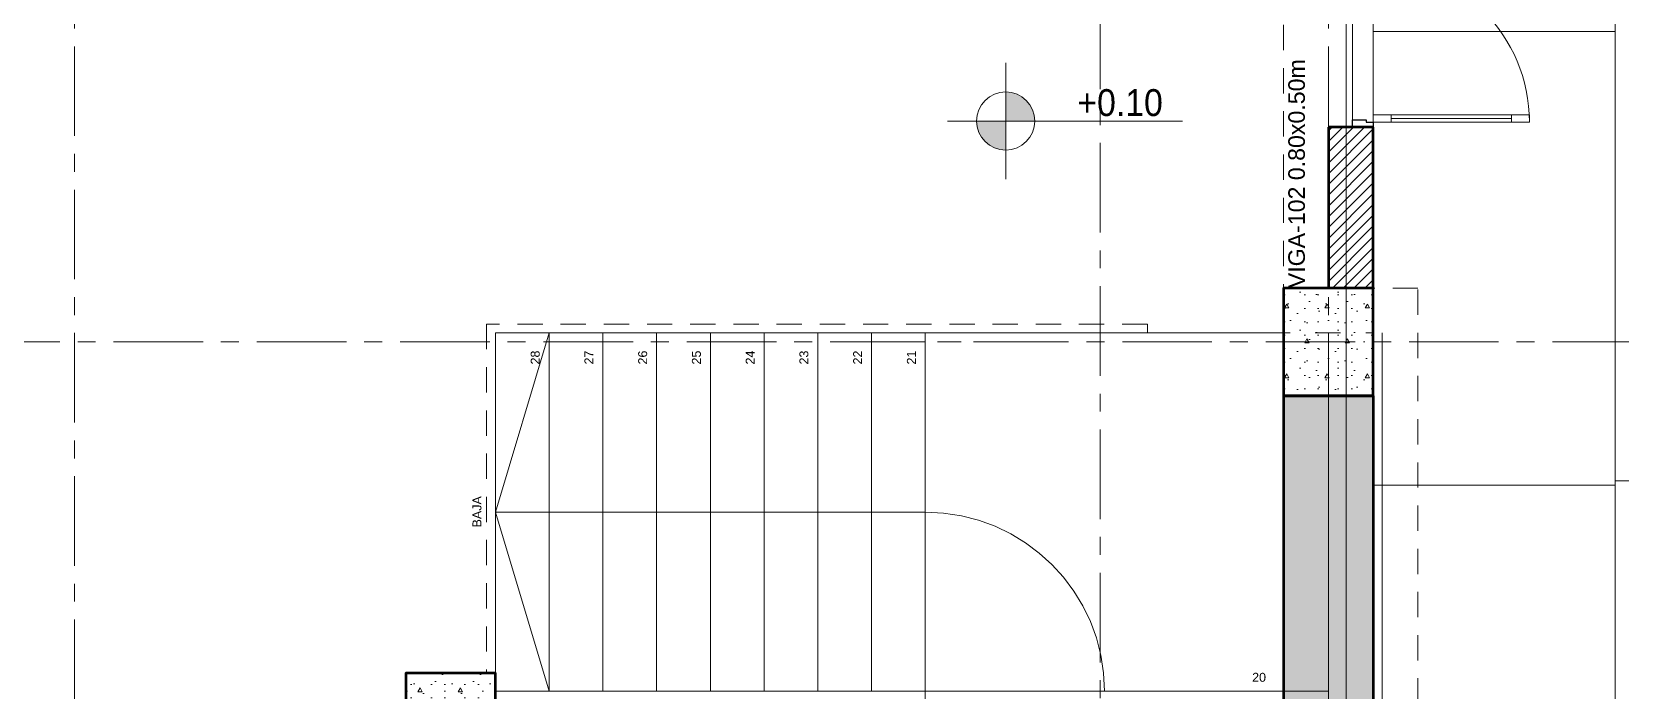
# Model space of a CAD drawing. Header units: inches. Extents: x -38 to 5698, y -33 to 92.
# Drawn here: x 44.08 to 52.95, y 24.75 to 28.43 of the extents above; entities that cross this region are included whole.
import ezdxf

# ---------------------------------------------------------------- set-up
doc = ezdxf.new("R2010")
doc.units = ezdxf.units.IN
doc.header["$MEASUREMENT"] = 0
doc.set_wipeout_variables(frame=1)
for name, pattern in [('ACAD_ISO04W100', [30, 24, -3, 0, -3]), ('Hidden Line', [0.195611, 0.141111, -0.0545]), ('Línea Oculta', [0.195611, 0.141111, -0.0545]), ('Punto & Raya', [0.65, 0.5, -0.075, 0, -0.075]), ('Rayas', [0.282222, 0.141111, -0.141111]), ('Wipeout_Contour', [1, 0, -1])]:
    doc.linetypes.add(name, pattern=pattern)
for name, color, linetype in [('02 _ ARQ _ ALB _ Ejes Generales', 7, 'Continuous'), ('02 _ ARQ _ ZON _ Espacio.3D', 7, 'Continuous'), ('08 _ STR _ EXT _ 06 Columnas', 7, 'Continuous'), ('08 _ STR _ EXT _ 07 Losa Aligerada', 7, 'Continuous'), ('08 _ STR _ EXT _ 09 Vigas', 7, 'Continuous'), ('08 _ STR _ EXT _ 11 Escaleras', 7, 'Continuous'), ('08 _ STR _ EXT _ Estacionamiento-Pavimento', 7, 'Continuous'), ('ESQUEMAS', 7, 'Continuous'), ('Estructura - 03 LOSA', 7, 'Continuous'), ('Estructura - 04 MURO', 253, 'Continuous'), ('Interior - CIELO RASSO', 7, 'Continuous'), ('Interior - Equipamiento', 7, 'Continuous'), ('Marcador - Secciones', 251, 'Continuous'), ('Notas - Etiquetas', 251, 'Continuous')]:
    doc.layers.add(name, color=color, linetype=linetype)
doc.styles.add('Estilo_Generado_3', font='arial.ttf')
doc.styles.add('Estilo_Generado_4', font='swisse.ttf')
pattern_1 = [(0, (0, 0), (0, 0.3897114), [0.024375, -0.200625]), (0, (0.1125, 0.19486), (0, 0.3897114), [0.024375, -0.200625]), (60, (0, 0), (-0.3375, 0.1948557), [0.024375, -0.200625]), (60, (0.225, 0), (-0.3375, 0.1948557), [0.024375, -0.200625]), (120, (0.02437, 0), (0.3375, 0.1948557), [0.024375, -0.200625]), (120, (0.24938, 0), (0.3375, 0.1948557), [0.024375, -0.200625]), (0, (0, 0.0375), (0, 0.075), [0, -0.075, 0, -0.1125]), (45, (0.0375, 0.0375), (-0.05303301, 0.05303301), [0, -0.05625, 0, -0.09375])]

msp = doc.modelspace()

# ---------------------------------------------------------------- hatches: boundary and pattern name
at = {"linetype": 'Continuous', "lineweight": 13, "true_color": 0x636466}
for points in [[(49.5187, 27.9333), (49.6812, 27.9333), (49.6688, 27.9954), (49.6336, 28.0482), (49.5809, 28.0834), (49.5187, 28.0958)], [(49.5187, 27.9333), (49.3562, 27.9333), (49.3686, 27.8711), (49.4038, 27.8183), (49.4565, 27.7831), (49.5187, 27.7708)]]:
    msp.add_hatch(color=251, dxfattribs=at).paths.add_polyline_path(points)
at = {"layer": 'Estructura - 03 LOSA', "linetype": 'Continuous', "lineweight": 13}
h = msp.add_hatch(dxfattribs=at)
h.set_pattern_fill('CEMENTO_PULIDO_Y_BRUÑADO_FA', color=251, style=0, pattern_type=2)
h.set_pattern_definition([(360, (3.7574, 18.3027), (0, 2.53199), []), (90, (3.7574, 18.3027), (-3.6, 0), [])])
h.paths.add_polyline_path([(2.17, 26.0501), (8.8212, 26.0501), (8.8218, 29.4531), (8.822, 30.7001), (8.2502, 30.7001), (8.25, 33.82), (9.07, 33.82), (9.07, 39.9), (23.57, 39.9), (51.57, 39.9), (51.57, 23.3822), (52.92, 23.3822), (52.92, 40.85), (9.07, 40.85), (2.17, 40.85)])

# ---------------------------------------------------------------- linework, layer by layer
at = {"color": 251, "linetype": 'Continuous', "lineweight": 13, "true_color": 0x636466}
for p, q in [((49.5187, 27.6083), (49.5187, 28.2583)), ((49.1937, 27.9333), (50.505, 27.9333))]:
    msp.add_line(p, q, dxfattribs=at)
msp.add_circle((49.5187, 27.9333), 0.1625, dxfattribs=at)
at = {"layer": '02 _ ARQ _ ALB _ Ejes Generales', "color": 252, "linetype": 'Punto & Raya', "lineweight": 13}
msp.add_line((44.32, 3.05), (44.32, 44.9), dxfattribs=at)
at = {"layer": '02 _ ARQ _ ZON _ Espacio.3D', "color": 254, "linetype": 'Continuous', "lineweight": 0, "flags": 128}
msp.add_lwpolyline([(47.82, 17.1), (47.82, 19.05), (45.6803, 19.05), (45.6803, 20.35), (46.07, 20.35), (46.07, 22.35), (46.17, 22.35), (46.17, 22.7), (46.67, 22.7), (46.67, 24.4), (46.17, 24.4), (46.17, 24.85), (46.67, 24.85), (46.67, 24.75), (51.32, 24.75), (51.32, 26.4), (51.07, 26.4), (51.07, 27), (51.455, 27), (51.455, 29.7)], dxfattribs=at)
at = {"layer": '08 _ STR _ EXT _ 07 Losa Aligerada', "color": 7, "linetype": 'Rayas', "lineweight": 18, "flags": 128}
msp.add_lwpolyline([(8.17, 27.9392), (7.67, 27.9392), (7.67, 5.8), (25.2353, 5.8), (25.2353, 7.2), (30.4315, 7.2), (30.4315, 6.0005), (37.07, 6.0005), (37.07, 3.3753), (44.57, 3.3753), (44.57, 6.05), (52.32, 6.05), (52.32, 14.9999), (51.57, 14.9999), (51.57, 15.1499), (51.57, 15.7999), (51.57, 18.1001), (51.57, 18.1001), (51.57, 20.35), (46.67, 20.35), (46.67, 22.35), (46.67, 22.6), (46.67, 24.5), (46.67, 24.75), (46.67, 26.75), (51.57, 26.75), (51.57, 29.7), (51.57, 29.7), (51.57, 35.2005), (52.37, 35.2005), (52.52, 35.2005), (52.52, 41.1), (38.9553, 41.1), (38.9553, 40.8001), (34.0478, 40.8001), (34.0478, 40.5001), (23.37, 40.5001), (23.37, 43.8736), (16.2699, 43.8736), (16.2699, 39.9), (11.1201, 39.9), (11.1201, 40.95), (8.02, 40.95), (8.02, 37.7), (9.07, 37.7), (9.07, 33.9), (8.17, 33.9)], close=True, dxfattribs=at)
at = {"layer": '08 _ STR _ EXT _ 07 Losa Aligerada', "color": 7, "linetype": 'Continuous', "lineweight": 18, "flags": 128}
msp.add_lwpolyline([(9.07, 7.2), (51.57, 7.2), (51.57, 39.9), (9.07, 39.9)], dxfattribs=at)
at = {"layer": '08 _ STR _ EXT _ 09 Vigas', "color": 251, "linetype": 'Continuous', "lineweight": 13}
msp.add_line((51.57, 26.4), (51.57, 20.7), dxfattribs=at)
at = {"layer": '08 _ STR _ EXT _ 09 Vigas', "color": 251, "linetype": 'Continuous', "lineweight": 80}
msp.add_line((51.57, 26.4), (51.57, 20.7), dxfattribs=at)
at = {"layer": '08 _ STR _ EXT _ Estacionamiento-Pavimento', "color": 7, "linetype": 'Continuous', "lineweight": 18, "flags": 128}
msp.add_lwpolyline([(9.07, 40.85), (52.92, 40.85), (52.92, 1.5), (69.77, 1.5), (69.77, 46.7845), (56.22, 46.9373), (56.22, 50.85), (9.07, 50.85)], close=True, dxfattribs=at)
at = {"layer": 'Estructura - 03 LOSA', "color": 7, "linetype": 'Continuous', "lineweight": 18, "flags": 128}
msp.add_lwpolyline([(2.17, 26.0501), (8.8212, 26.0501), (8.8218, 29.4531), (8.822, 30.7001), (8.2502, 30.7001), (8.25, 33.82), (9.07, 33.82), (9.07, 39.9), (23.57, 39.9), (51.57, 39.9), (51.57, 23.3822), (52.92, 23.3822), (52.92, 40.85), (9.07, 40.85), (2.17, 40.85)], close=True, dxfattribs=at)
at = {"layer": 'Estructura - 04 MURO', "color": 165, "linetype": 'Continuous', "lineweight": 15}
for p, q in [((51.57, 27.968), (51.67, 27.968)), ((51.67, 27.968), (51.67, 27.928)), ((52.342, 27.948), (51.67, 27.948)), ((52.342, 27.928), (52.342, 27.968)), ((52.342, 27.968), (52.442, 27.968)), ((52.442, 27.968), (52.442, 27.928)), ((52.442, 27.928), (52.342, 27.928)), ((51.57, 20.35), (51.57, 26.75)), ((51.57, 20.35), (51.57, 26.75)), ((51.62, 20.35), (51.62, 26.75)), ((51.62, 20.35), (51.62, 26.75))]:
    msp.add_line(p, q, dxfattribs=at)
at = {"layer": 'Estructura - 04 MURO', "color": 251, "linetype": 'Línea Oculta', "lineweight": 13}
msp.add_line((51.52, 26.4), (51.37, 26.4), dxfattribs=at)
msp.add_line((51.52, 26.4), (51.37, 26.4), dxfattribs=at)
at = {"layer": 'Estructura - 04 MURO', "color": 165, "linetype": 'Continuous', "lineweight": 15, "flags": 128}
for points in [[(52.342, 27.948), (51.67, 27.948), (51.67, 27.968), (52.342, 27.968)], [(52.342, 27.928), (51.67, 27.928), (51.67, 27.948), (52.342, 27.948)]]:
    msp.add_lwpolyline(points, close=True, dxfattribs=at)
at = {"layer": 'Estructura - 04 MURO', "color": 251, "linetype": 'Línea Oculta', "lineweight": 13, "flags": 128}
for points in [[(51.82, 27), (51.57, 27)], [(51.57, 27), (51.57, 20.7)], [(51.82, 20.1), (51.82, 27)]]:
    msp.add_lwpolyline(points, dxfattribs=at)
at = {"layer": 'Interior - CIELO RASSO', "color": 251, "linetype": 'Línea Oculta', "lineweight": 13, "flags": 128}
for points in [[(46.62, 26.8), (46.67, 26.8)], [(46.62, 26.8), (46.62, 24.85)], [(50.31, 26.8), (46.67, 26.8)]]:
    msp.add_lwpolyline(points, dxfattribs=at)
at = {"layer": 'Interior - Equipamiento', "color": 252, "linetype": 'Continuous', "lineweight": 13, "flags": 128}
msp.add_lwpolyline([(57.92, 24.425), (57.92, 25.925), (52.92, 25.925), (52.92, 24.425)], close=True, dxfattribs=at)

# ---------------------------------------------------------------- texts
at = {"color": 251, "lineweight": 13, "true_color": 0x636466, "insert": (49.9187, 27.9593), "char_height": 0.15, "attachment_point": 7, "style": 'Estilo_Generado_4'}
msp.add_mtext('\\A1;{\\W0.900000x;\\pql;\\fSwis721 Ex BT|b0|i0|c0|p34;+0.10}', dxfattribs=at)
at = {"layer": '08 _ STR _ EXT _ 11 Escaleras', "color": 161, "lineweight": 13, "insert": (46.5676, 25.6643), "char_height": 0.05, "attachment_point": 4, "rotation": 90, "style": 'Estilo_Generado_3'}
msp.add_mtext('\\A1;{\\pql;\\fArial|b0|i0|c0|p34;BAJA}', dxfattribs=at)
at = {"layer": 'Notas - Etiquetas', "color": 8, "linetype": 'Continuous', "lineweight": 13, "insert": (51.1899, 27), "char_height": 0.0925, "attachment_point": 7, "rotation": 90, "style": 'Estilo_Generado_4'}
msp.add_mtext('\\A1;{\\pql;\\fSwis721 Ex BT|b0|i0|c0|p34;VIGA-102\\fSwis721 Ex BT|b0|i0|c0|p34; \\fSwis721 Ex BT|b0|i0|c0|p34;0.80\\fSwis721 Ex BT|b0|i0|c0|p34;x\\fSwis721 Ex BT|b0|i0|c0|p34;0.50\\fSwis721 Ex BT|b0|i0|c0|p34;m}', dxfattribs=at)

# ---------------------------------------------------------------- next in the draw order: wipeouts: each hides what was drawn before it
at = {"color": 254, "linetype": 'Wipeout_Contour', "lineweight": 0, "ltscale": 223.147418}
msp.add_wipeout([(51.07, 24.75), (49.07, 24.75), (49.07, 24.45), (51.07, 24.45)], dxfattribs=at).dxf.layer = '08 _ STR _ EXT _ 11 Escaleras'
at = {"color": 254, "linetype": 'Wipeout_Contour', "lineweight": 0, "ltscale": 233.247017}
msp.add_wipeout([(51.32, 27), (51.57, 27), (51.57, 27.9), (51.32, 27.9)], dxfattribs=at).dxf.layer = 'Estructura - 04 MURO'

# ---------------------------------------------------------------- next in the draw order: hatches: boundary and pattern name
at = {"layer": 'Estructura - 04 MURO', "linetype": 'Continuous', "lineweight": 5}
h = msp.add_hatch(dxfattribs=at)
h.set_pattern_fill('LADRILLO_COMÚN_0002', color=252, style=0, pattern_type=2)
h.set_pattern_definition([(45, (0, 0), (-0.030052038, 0.030052038), [])])
h.paths.add_polyline_path([(51.32, 27), (51.57, 27), (51.57, 27.9), (51.32, 27.9)])

# ---------------------------------------------------------------- next in the draw order: linework, layer by layer
at = {"layer": '02 _ ARQ _ ALB _ Ejes Generales', "color": 252, "linetype": 'Punto & Raya', "lineweight": 13}
msp.add_line((51.32, 3.05), (51.32, 44.9), dxfattribs=at)
at = {"layer": '08 _ STR _ EXT _ 09 Vigas', "color": 251, "linetype": 'Hidden Line', "lineweight": 13}
msp.add_line((51.57, 26.4), (51.57, 39.9), dxfattribs=at)
at = {"layer": '08 _ STR _ EXT _ 11 Escaleras', "color": 161, "linetype": 'ACAD_ISO04W100', "lineweight": 13}
for p, q in [((51.07, 24.75), (49.07, 24.75)), ((49.07, 24.75), (49.07, 24.45)), ((51.07, 24.45), (51.07, 24.75))]:
    msp.add_line(p, q, dxfattribs=at)
at = {"layer": 'Estructura - 04 MURO', "color": 165, "linetype": 'Continuous', "lineweight": 15}
for p, q in [((51.57, 27.928), (51.57, 27.968)), ((51.67, 27.928), (51.57, 27.928))]:
    msp.add_line(p, q, dxfattribs=at)
at = {"layer": 'Estructura - 04 MURO', "color": 7, "linetype": 'Continuous', "lineweight": 80}
for p, q in [((51.455, 27.9), (51.32, 27.9)), ((51.455, 27.9), (51.32, 27.9)), ((51.57, 27.9), (51.455, 27.9)), ((51.57, 27.9), (51.455, 27.9)), ((51.57, 27.9), (51.455, 27.9))]:
    msp.add_line(p, q, dxfattribs=at)
at = {"layer": 'Estructura - 04 MURO', "color": 165, "linetype": 'Continuous', "lineweight": 25}
for p, q in [((51.455, 27.94), (51.53, 27.94)), ((51.455, 27.9), (51.455, 27.94)), ((51.57, 27.9), (51.455, 27.9)), ((51.53, 27.94), (51.53, 27.928)), ((51.53, 27.928), (51.57, 27.928)), ((51.57, 27.928), (51.57, 27.9))]:
    msp.add_line(p, q, dxfattribs=at)
at = {"layer": 'Estructura - 04 MURO', "color": 7, "linetype": 'Continuous', "lineweight": 80, "flags": 128}
for points in [[(51.32, 27.9), (51.32, 27)], [(51.57, 27), (51.57, 27.9)]]:
    msp.add_lwpolyline(points, dxfattribs=at)
at = {"layer": 'Estructura - 04 MURO', "color": 7, "linetype": 'Continuous', "lineweight": 15}
msp.add_arc((51.57, 27.928), 0.872, 0, 90, dxfattribs=at)

# ---------------------------------------------------------------- next in the draw order: wipeouts: each hides what was drawn before it
at = {"color": 254, "linetype": 'Wipeout_Contour', "lineweight": 0, "ltscale": 225.228952}
msp.add_wipeout([(49.07, 24.75), (51.07, 24.75), (51.07, 26.75), (49.07, 26.75)], dxfattribs=at).dxf.layer = '08 _ STR _ EXT _ 11 Escaleras'

# ---------------------------------------------------------------- next in the draw order: hatches: boundary and pattern name
at = {"layer": '08 _ STR _ EXT _ 06 Columnas', "linetype": 'Continuous', "lineweight": 9}
h = msp.add_hatch(dxfattribs=at)
h.set_pattern_fill('HORMIGÓN_EN_MASA_0002', style=0, pattern_type=2)
h.set_pattern_definition(pattern_1)
h.paths.add_polyline_path([(51.07, 26.4), (51.57, 26.4), (51.57, 27), (51.07, 27)])
at = {"layer": '08 _ STR _ EXT _ 09 Vigas', "linetype": 'Continuous', "lineweight": 18}
h = msp.add_hatch(dxfattribs=at)
h.set_pattern_fill('HORMIGÓN_EN_MASA__1__0002', color=12, style=0, pattern_type=2)
h.set_pattern_definition([(0, (0, 0), (0, 0.3897114), [0.024375, -0.200625]), (0, (0.1125, 0.19486), (0, 0.3897114), [0.024375, -0.200625]), (60, (0, 0), (-0.3375, 0.1948557), [0.024375, -0.200625]), (60, (0.225, 0), (-0.3375, 0.1948557), [0.024375, -0.200625]), (120, (0.02437, 0), (0.3375, 0.1948557), [0.024375, -0.200625]), (120, (0.24938, 0), (0.3375, 0.1948557), [0.024375, -0.200625]), (0, (0, 0.0375), (0, 0.075), [0, -0.075, 0, -0.1125]), (45, (0.0375, 0.0375), (-0.05303301, 0.05303301), [0, -0.05625, 0, -0.09375])])
h.paths.add_polyline_path([(51.07, 20.7), (51.57, 20.7), (51.57, 26.4), (51.07, 26.4)])

# ---------------------------------------------------------------- next in the draw order: linework, layer by layer
at = {"layer": '08 _ STR _ EXT _ 06 Columnas', "color": 7, "linetype": 'Continuous', "lineweight": 80, "flags": 128}
msp.add_lwpolyline([(51.07, 26.4), (51.57, 26.4), (51.57, 27), (51.07, 27)], close=True, dxfattribs=at)
at = {"layer": '08 _ STR _ EXT _ 09 Vigas', "color": 251, "linetype": 'Hidden Line', "lineweight": 13}
for p, q in [((51.07, 26.4), (51.07, 29.7)), ((51.57, 26.4), (51.07, 26.4))]:
    msp.add_line(p, q, dxfattribs=at)
at = {"layer": '08 _ STR _ EXT _ 09 Vigas', "color": 251, "linetype": 'Continuous', "lineweight": 13}
for q in [(51.07, 20.7), (51.57, 26.4)]:
    msp.add_line((51.07, 26.4), q, dxfattribs=at)
at = {"layer": '08 _ STR _ EXT _ 09 Vigas', "color": 251, "linetype": 'Continuous', "lineweight": 80}
for p, q in [((51.07, 26.4), (51.07, 20.7)), ((51.57, 26.4), (51.07, 26.4))]:
    msp.add_line(p, q, dxfattribs=at)
at = {"layer": '08 _ STR _ EXT _ 11 Escaleras', "color": 161, "linetype": 'ACAD_ISO04W100', "lineweight": 13}
for p, q in [((49.07, 26.75), (49.07, 24.75)), ((51.07, 26.75), (49.07, 26.75)), ((51.07, 24.75), (51.07, 26.75)), ((49.07, 24.75), (51.07, 24.75))]:
    msp.add_line(p, q, dxfattribs=at)
at = {"layer": 'Interior - CIELO RASSO', "color": 251, "linetype": 'Línea Oculta', "lineweight": 13, "flags": 128}
msp.add_lwpolyline([(50.31, 26.75), (50.31, 26.8)], dxfattribs=at)
at = {"layer": 'Marcador - Secciones', "color": 251, "linetype": 'Punto & Raya', "lineweight": 13}
msp.add_line((50.0454, 46.2111), (50.0454, 0.9472), dxfattribs=at)

# ---------------------------------------------------------------- next in the draw order: texts
at = {"layer": '08 _ STR _ EXT _ 11 Escaleras', "color": 161, "lineweight": 13, "insert": (50.8941, 24.8274), "char_height": 0.05, "attachment_point": 4, "style": 'Estilo_Generado_3'}
msp.add_mtext('\\A1;{\\pql;\\fArial|b0|i0|c0|p34;20}', dxfattribs=at)

# ---------------------------------------------------------------- next in the draw order: wipeouts: each hides what was drawn before it
at = {"color": 254, "linetype": 'Wipeout_Contour', "lineweight": 0, "ltscale": 221.153119}
msp.add_wipeout([(49.07, 26.75), (48.77, 26.75), (48.77, 24.75), (49.07, 24.75)], dxfattribs=at).dxf.layer = '08 _ STR _ EXT _ 11 Escaleras'

# ---------------------------------------------------------------- next in the draw order: linework, layer by layer
at = {"layer": '08 _ STR _ EXT _ 11 Escaleras', "color": 161, "linetype": 'ACAD_ISO04W100', "lineweight": 13}
for p, q in [((49.07, 26.75), (48.77, 26.75)), ((48.77, 26.75), (48.77, 24.75)), ((49.07, 24.75), (49.07, 26.75)), ((48.77, 24.75), (49.07, 24.75))]:
    msp.add_line(p, q, dxfattribs=at)
msp.add_arc((49.07, 24.75), 1, 0, 90, dxfattribs=at)

# ---------------------------------------------------------------- next in the draw order: texts
at = {"layer": '08 _ STR _ EXT _ 11 Escaleras', "color": 161, "lineweight": 13, "insert": (48.9922, 26.5741), "char_height": 0.05, "attachment_point": 4, "rotation": 90, "style": 'Estilo_Generado_3'}
msp.add_mtext('\\A1;{\\pql;\\fArial|b0|i0|c0|p34;21}', dxfattribs=at)

# ---------------------------------------------------------------- next in the draw order: wipeouts: each hides what was drawn before it
at = {"color": 254, "linetype": 'Wipeout_Contour', "lineweight": 0, "ltscale": 220.091915}
msp.add_wipeout([(48.47, 26.75), (48.47, 24.75), (48.77, 24.75), (48.77, 26.75)], dxfattribs=at).dxf.layer = '08 _ STR _ EXT _ 11 Escaleras'

# ---------------------------------------------------------------- next in the draw order: linework, layer by layer
at = {"layer": '02 _ ARQ _ ALB _ Ejes Generales', "color": 252, "linetype": 'Punto & Raya', "lineweight": 13}
msp.add_line((48.57, 26.7), (54.57, 26.7), dxfattribs=at)
at = {"layer": '08 _ STR _ EXT _ 11 Escaleras', "color": 161, "linetype": 'ACAD_ISO04W100', "lineweight": 13}
for p, q in [((48.77, 26.75), (48.47, 26.75)), ((48.47, 26.75), (48.47, 24.75)), ((48.77, 24.75), (48.77, 26.75)), ((48.47, 24.75), (48.77, 24.75))]:
    msp.add_line(p, q, dxfattribs=at)

# ---------------------------------------------------------------- next in the draw order: texts
at = {"layer": '08 _ STR _ EXT _ 11 Escaleras', "color": 161, "lineweight": 13, "insert": (48.6922, 26.5741), "char_height": 0.05, "attachment_point": 4, "rotation": 90, "style": 'Estilo_Generado_3'}
msp.add_mtext('\\A1;{\\pql;\\fArial|b0|i0|c0|p34;22}', dxfattribs=at)

# ---------------------------------------------------------------- next in the draw order: wipeouts: each hides what was drawn before it
at = {"color": 254, "linetype": 'Wipeout_Contour', "lineweight": 0, "ltscale": 219.032142}
msp.add_wipeout([(48.47, 26.75), (48.17, 26.75), (48.17, 24.75), (48.47, 24.75)], dxfattribs=at).dxf.layer = '08 _ STR _ EXT _ 11 Escaleras'

# ---------------------------------------------------------------- next in the draw order: linework, layer by layer
at = {"layer": '08 _ STR _ EXT _ 11 Escaleras', "color": 161, "linetype": 'ACAD_ISO04W100', "lineweight": 13}
for p, q in [((48.47, 26.75), (48.17, 26.75)), ((48.17, 26.75), (48.17, 24.75)), ((48.47, 24.75), (48.47, 26.75)), ((48.17, 24.75), (48.47, 24.75))]:
    msp.add_line(p, q, dxfattribs=at)

# ---------------------------------------------------------------- next in the draw order: texts
at = {"layer": '08 _ STR _ EXT _ 11 Escaleras', "color": 161, "lineweight": 13, "insert": (48.3926, 26.5741), "char_height": 0.05, "attachment_point": 4, "rotation": 90, "style": 'Estilo_Generado_3'}
msp.add_mtext('\\A1;{\\pql;\\fArial|b0|i0|c0|p34;23}', dxfattribs=at)

# ---------------------------------------------------------------- next in the draw order: wipeouts: each hides what was drawn before it
at = {"color": 254, "linetype": 'Wipeout_Contour', "lineweight": 0, "ltscale": 217.973822}
msp.add_wipeout([(48.17, 26.75), (47.87, 26.75), (47.87, 24.75), (48.17, 24.75)], dxfattribs=at).dxf.layer = '08 _ STR _ EXT _ 11 Escaleras'

# ---------------------------------------------------------------- next in the draw order: linework, layer by layer
at = {"layer": '08 _ STR _ EXT _ 11 Escaleras', "color": 161, "linetype": 'ACAD_ISO04W100', "lineweight": 13}
for p, q in [((48.17, 26.75), (47.87, 26.75)), ((47.87, 26.75), (47.87, 24.75)), ((48.17, 24.75), (48.17, 26.75)), ((47.87, 24.75), (48.17, 24.75))]:
    msp.add_line(p, q, dxfattribs=at)

# ---------------------------------------------------------------- next in the draw order: texts
at = {"layer": '08 _ STR _ EXT _ 11 Escaleras', "color": 161, "lineweight": 13, "insert": (48.0922, 26.5741), "char_height": 0.05, "attachment_point": 4, "rotation": 90, "style": 'Estilo_Generado_3'}
msp.add_mtext('\\A1;{\\pql;\\fArial|b0|i0|c0|p34;24}', dxfattribs=at)

# ---------------------------------------------------------------- next in the draw order: wipeouts: each hides what was drawn before it
at = {"color": 254, "linetype": 'Wipeout_Contour', "lineweight": 0, "ltscale": 216.916976}
msp.add_wipeout([(47.87, 26.75), (47.57, 26.75), (47.57, 24.75), (47.87, 24.75)], dxfattribs=at).dxf.layer = '08 _ STR _ EXT _ 11 Escaleras'

# ---------------------------------------------------------------- next in the draw order: linework, layer by layer
at = {"layer": '08 _ STR _ EXT _ 11 Escaleras', "color": 161, "linetype": 'ACAD_ISO04W100', "lineweight": 13}
for p, q in [((47.87, 26.75), (47.57, 26.75)), ((47.57, 26.75), (47.57, 24.75)), ((47.87, 24.75), (47.87, 26.75)), ((47.57, 24.75), (47.87, 24.75))]:
    msp.add_line(p, q, dxfattribs=at)

# ---------------------------------------------------------------- next in the draw order: texts
at = {"layer": '08 _ STR _ EXT _ 11 Escaleras', "color": 161, "lineweight": 13, "insert": (47.7926, 26.5741), "char_height": 0.05, "attachment_point": 4, "rotation": 90, "style": 'Estilo_Generado_3'}
msp.add_mtext('\\A1;{\\pql;\\fArial|b0|i0|c0|p34;25}', dxfattribs=at)

# ---------------------------------------------------------------- next in the draw order: wipeouts: each hides what was drawn before it
at = {"color": 254, "linetype": 'Wipeout_Contour', "lineweight": 0, "ltscale": 215.861625}
msp.add_wipeout([(47.57, 26.75), (47.27, 26.75), (47.27, 24.75), (47.57, 24.75)], dxfattribs=at).dxf.layer = '08 _ STR _ EXT _ 11 Escaleras'

# ---------------------------------------------------------------- next in the draw order: linework, layer by layer
at = {"layer": '08 _ STR _ EXT _ 11 Escaleras', "color": 161, "linetype": 'ACAD_ISO04W100', "lineweight": 13}
for p, q in [((47.57, 26.75), (47.27, 26.75)), ((47.27, 26.75), (47.27, 24.75)), ((47.57, 24.75), (47.57, 26.75)), ((47.27, 24.75), (47.57, 24.75))]:
    msp.add_line(p, q, dxfattribs=at)

# ---------------------------------------------------------------- next in the draw order: texts
at = {"layer": '08 _ STR _ EXT _ 11 Escaleras', "color": 161, "lineweight": 13, "insert": (47.4926, 26.5741), "char_height": 0.05, "attachment_point": 4, "rotation": 90, "style": 'Estilo_Generado_3'}
msp.add_mtext('\\A1;{\\pql;\\fArial|b0|i0|c0|p34;26}', dxfattribs=at)

# ---------------------------------------------------------------- next in the draw order: wipeouts: each hides what was drawn before it
at = {"color": 254, "linetype": 'Wipeout_Contour', "lineweight": 0, "ltscale": 214.807792}
msp.add_wipeout([(47.27, 26.75), (46.97, 26.75), (46.97, 24.75), (47.27, 24.75)], dxfattribs=at).dxf.layer = '08 _ STR _ EXT _ 11 Escaleras'

# ---------------------------------------------------------------- next in the draw order: linework, layer by layer
at = {"layer": '08 _ STR _ EXT _ 11 Escaleras', "color": 161, "linetype": 'ACAD_ISO04W100', "lineweight": 13}
for p, q in [((47.27, 26.75), (46.97, 26.75)), ((46.97, 26.75), (46.97, 24.75)), ((47.27, 24.75), (47.27, 26.75)), ((46.97, 24.75), (47.27, 24.75))]:
    msp.add_line(p, q, dxfattribs=at)

# ---------------------------------------------------------------- next in the draw order: texts
at = {"layer": '08 _ STR _ EXT _ 11 Escaleras', "color": 161, "lineweight": 13, "insert": (47.1922, 26.5741), "char_height": 0.05, "attachment_point": 4, "rotation": 90, "style": 'Estilo_Generado_3'}
msp.add_mtext('\\A1;{\\pql;\\fArial|b0|i0|c0|p34;27}', dxfattribs=at)

# ---------------------------------------------------------------- next in the draw order: wipeouts: each hides what was drawn before it
at = {"color": 254, "linetype": 'Wipeout_Contour', "lineweight": 0, "ltscale": 213.755499}
msp.add_wipeout([(46.97, 26.75), (46.67, 26.75), (46.67, 24.75), (46.97, 24.75)], dxfattribs=at).dxf.layer = '08 _ STR _ EXT _ 11 Escaleras'

# ---------------------------------------------------------------- next in the draw order: hatches: boundary and pattern name
at = {"layer": '08 _ STR _ EXT _ 06 Columnas', "linetype": 'Continuous', "lineweight": 9}
h = msp.add_hatch(dxfattribs=at)
h.set_pattern_fill('HORMIGÓN_EN_MASA_0002', style=0, pattern_type=2)
h.set_pattern_definition(pattern_1)
h.paths.add_polyline_path([(46.17, 24.4), (46.67, 24.4), (46.67, 24.85), (46.17, 24.85)])

# ---------------------------------------------------------------- next in the draw order: linework, layer by layer
at = {"layer": '02 _ ARQ _ ALB _ Ejes Generales', "color": 252, "linetype": 'Punto & Raya', "lineweight": 13}
msp.add_line((43.7385, 26.7), (49.7385, 26.7), dxfattribs=at)
at = {"layer": '08 _ STR _ EXT _ 06 Columnas', "color": 7, "linetype": 'Continuous', "lineweight": 80, "flags": 128}
msp.add_lwpolyline([(46.17, 24.4), (46.67, 24.4), (46.67, 24.85), (46.17, 24.85)], close=True, dxfattribs=at)
at = {"layer": '08 _ STR _ EXT _ 11 Escaleras', "color": 161, "linetype": 'ACAD_ISO04W100', "lineweight": 13}
for p, q in [((46.97, 26.75), (46.67, 26.75)), ((46.67, 26.75), (46.67, 24.75)), ((46.97, 26.75), (46.67, 25.75)), ((46.97, 24.75), (46.97, 26.75)), ((46.97, 25.75), (46.67, 25.75)), ((46.67, 25.75), (46.97, 24.75)), ((49.07, 25.75), (46.97, 25.75)), ((46.67, 24.75), (46.97, 24.75))]:
    msp.add_line(p, q, dxfattribs=at)
at = {"layer": 'ESQUEMAS', "color": 7, "linetype": 'Continuous', "lineweight": 13, "flags": 128}
msp.add_lwpolyline([(51.42, 7.35), (9.22, 7.35), (9.22, 8.15), (6.5201, 8.15), (6.5201, 8.9), (9.22, 8.9), (9.22, 12.275), (6.5201, 12.275), (6.5201, 13.025), (9.22, 13.025), (9.22, 16.4), (6.5201, 16.4), (6.5201, 17.15), (9.22, 17.15), (9.22, 30.9531), (8.25, 30.9531), (8.25, 33.82), (9.22, 33.82), (9.22, 39.75), (51.42, 39.75), (51.42, 17.9501), (52.77, 17.9501), (52.77, 15.1499), (51.42, 15.1499)], close=True, dxfattribs=at)
at = {"layer": 'Interior - CIELO RASSO', "color": 251, "linetype": 'Línea Oculta', "lineweight": 13, "flags": 128}
for points in [[(46.67, 24.85), (46.67, 26.75)], [(46.67, 26.75), (50.31, 26.75)]]:
    msp.add_lwpolyline(points, dxfattribs=at)

# ---------------------------------------------------------------- next in the draw order: texts
at = {"layer": '08 _ STR _ EXT _ 11 Escaleras', "color": 161, "lineweight": 13, "insert": (46.8926, 26.5741), "char_height": 0.05, "attachment_point": 4, "rotation": 90, "style": 'Estilo_Generado_3'}
msp.add_mtext('\\A1;{\\pql;\\fArial|b0|i0|c0|p34;28}', dxfattribs=at)

doc.saveas('drawing.dxf')
